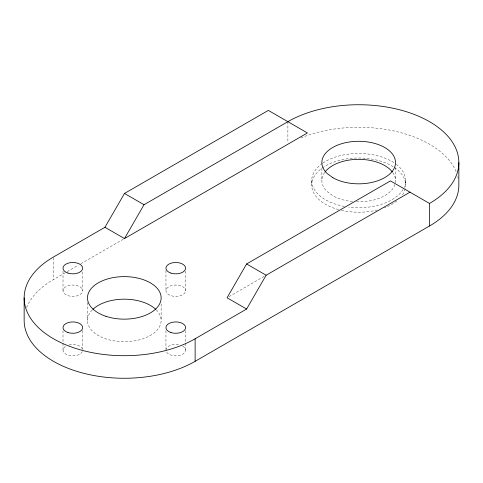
<?xml version="1.0" encoding="UTF-8"?>
<svg xmlns="http://www.w3.org/2000/svg" width="483" height="483" viewBox="0 0 483 483"><rect width="100%" height="100%" fill="white"/><g stroke="black" fill="none" stroke-linecap="round" stroke-linejoin="round"><path stroke-width="0.36" stroke-dasharray="2.42 1.81" d="M26.668 307.556A100.156 57.827 0 0 1 53.486 279.548L66.545 272.014M67.197 271.633L78.294 265.227M80.909 263.718L123.346 239.218M229.027 296.647L264.322 276.27M405.654 180.606L405.654 185.116M395.523 167.541L395.523 180.322M321.865 168.108L321.865 180.89M311.734 180.606L311.734 185.116M287.874 121.674L287.874 142.727M185.599 271.174L185.599 290.724A9.823 5.669 0 0 1 170.867 295.632A9.823 5.669 0 0 1 170.867 285.809A9.823 5.669 0 0 1 185.599 290.724M185.599 330.607L185.599 342.64M185.599 343.389L185.599 350.157M165.959 270.42L165.959 290.724M165.959 330.607L165.959 349.402M161.135 303.898L161.135 320.44M87.477 302.394L87.477 320.44M82.659 271.923L82.659 290.724A9.823 5.669 0 0 1 67.922 295.632A9.823 5.669 0 0 1 67.922 285.809A9.823 5.669 0 0 1 82.659 290.724M82.659 330.607L82.659 349.402M63.013 271.174L63.013 290.724M63.013 330.607L63.013 342.64M63.013 343.389L63.013 350.157M53.486 257.747L53.486 279.548M82.321 351.624A9.823 5.669 0 0 1 67.922 355.065A9.823 5.669 0 0 1 65.887 346.148M69.075 344.916A9.823 5.669 0 0 1 82.321 348.69M182.725 346.148A9.823 5.669 0 0 1 180.69 355.065A9.823 5.669 0 0 1 166.291 351.624M165.959 350.157A9.823 5.669 0 0 1 179.537 344.916M156.202 309.808A36.829 21.264 0 0 1 124.306 341.704A36.829 21.264 0 0 1 92.41 309.808M300.8 137.927A100.156 57.827 0 0 1 456.332 172.232M457.727 176.494A100.156 57.827 0 0 1 458.222 178.65M394.454 167.547A46.96 27.114 0 0 1 401.862 195.79M396.803 200.958A46.96 27.114 0 0 1 384.257 207.859M377.374 209.99A46.96 27.114 0 0 1 341.439 210.328M338.607 209.622A46.96 27.114 0 0 1 321.732 168.392M322.324 167.963A46.96 27.114 0 0 1 393.832 167.13M394.907 184.482A36.829 21.264 0 0 1 355.488 201.785M352.53 201.568A36.829 21.264 0 0 1 332.998 195.838L327.045 191.479A36.829 21.264 0 0 1 324.685 172.443M392.739 172.491A36.829 21.264 0 0 1 395.106 183.794M396.235 164.317A46.96 27.114 0 0 1 404.054 187.621M403.076 189.463A46.96 27.114 0 0 1 348.635 207.086M344.343 206.422A46.96 27.114 0 0 1 322.324 163.453M322.934 163.037A46.96 27.114 0 0 1 395.655 163.882"/><path stroke-width="0.72" d="M104.956 227.276L124.487 193.448L268.343 110.396L307.405 132.952L124.487 238.554L104.956 227.276L53.486 256.998A100.156 57.827 0 0 0 53.486 338.77A100.156 57.827 0 0 0 195.126 338.77L246.602 309.054L266.133 275.225L409.982 192.174M124.487 238.554L144.025 204.726L287.874 121.674A100.156 57.827 0 0 1 429.514 121.674A100.156 57.827 0 0 1 429.514 203.452L429.514 226.002L195.126 361.326A100.156 57.827 0 0 1 85.98 373.86A100.156 57.827 0 0 1 24.15 320.44L24.15 297.884M429.514 203.452L390.451 180.896L246.602 263.947L227.07 297.776L246.602 309.054M124.487 193.448L144.025 204.726M246.602 263.947L266.133 275.225M458.85 162.56L458.85 185.116A100.156 57.827 0 0 1 429.514 226.002M195.126 338.77L195.126 361.326M92.899 309.331A36.829 21.264 0 0 1 155.713 309.331M325.113 171.87A36.829 21.264 0 0 1 358.742 159.342A36.829 21.264 0 0 1 392.311 171.924M332.998 177.798L327.045 173.439A36.829 21.264 0 0 1 354.993 141.404A36.829 21.264 0 0 1 393.47 169.569A36.829 21.264 0 0 1 332.998 177.798M170.867 273.076A9.823 5.669 0 0 0 185.599 268.168A9.823 5.669 0 0 0 170.867 263.253A9.823 5.669 0 0 0 170.867 273.076M67.922 273.076A9.823 5.669 0 0 0 82.659 268.168A9.823 5.669 0 0 0 67.922 263.253A9.823 5.669 0 0 0 67.922 273.076M105.892 316.299A36.829 21.264 0 0 0 161.135 297.884A36.829 21.264 0 0 0 105.892 279.47A36.829 21.264 0 0 0 105.892 316.299M67.922 332.515A9.823 5.669 0 0 0 82.659 327.601A9.823 5.669 0 0 0 67.922 322.692A9.823 5.669 0 0 0 67.922 332.515M170.867 332.515A9.823 5.669 0 0 0 185.599 327.601A9.823 5.669 0 0 0 170.867 322.692A9.823 5.669 0 0 0 170.867 332.515"/></g></svg>
